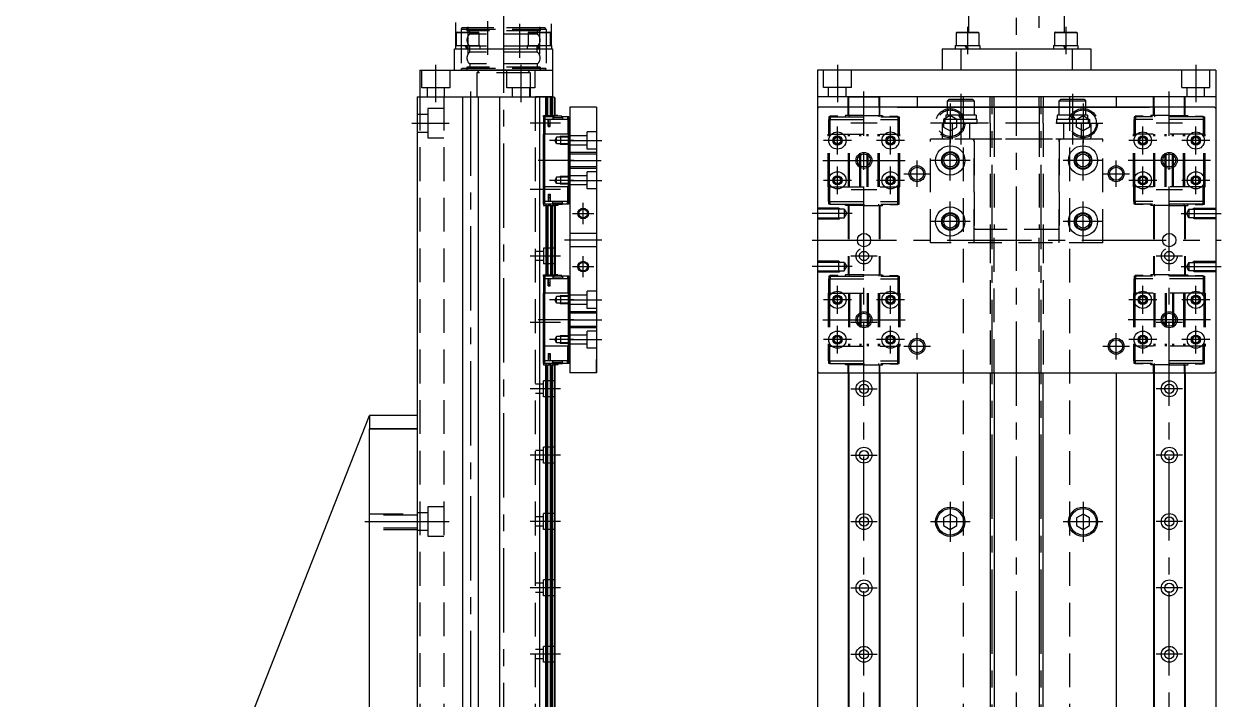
# Model space of a CAD drawing. Extents: x -44 to 453, y -18 to 783.
# Drawn here: x 1.9 to 452.8, y 243.1 to 497.4 of the extents above; entities that cross this region are included whole.
import ezdxf

# ---------------------------------------------------------------- set-up
doc = ezdxf.new("R2010")
doc.units = 0
doc.linetypes.add('CENTER', pattern=[50.8, 31.75, -6.35, 6.35, -6.35])
doc.linetypes.add('DASHED', pattern=[19.05, 12.7, -6.35])
doc.layers.get('0').update_dxf_attribs({"linetype": 'CONTINUOUS'})
doc.layers.add('CENTER', color=1, linetype='CENTER')

msp = doc.modelspace()

# ---------------------------------------------------------------- linework, layer by layer
at = {"color": 7, "linetype": 'CONTINUOUS'}
for p, q in [((357.78, 494.3), (357.78, 512.4)), ((393.73, 494.3), (393.73, 512.4)), ((164.5, 489.3), (164.5, 497.9)), ((200.5, 497.4), (200.5, 489.3)), ((173.25, 494.05), (164.75, 494.05)), ((164.75, 489.3), (164.75, 494.05)), ((165, 494.3), (173, 494.3)), ((173.25, 494.05), (173.25, 489.3)), ((200.25, 494.05), (191.75, 494.05)), ((191.75, 494.05), (191.75, 489.3)), ((192, 494.3), (200, 494.3)), ((200.25, 489.3), (200.25, 494.05)), ((361.51, 494.05), (353.01, 494.05)), ((353.01, 494.05), (353.01, 489.3)), ((353.26, 494.3), (361.26, 494.3)), ((361.51, 494.05), (361.51, 489.3)), ((398.51, 494.05), (390.01, 494.05)), ((390.01, 494.05), (390.01, 489.3)), ((390.26, 494.3), (398.26, 494.3)), ((398.51, 494.05), (398.51, 489.3)), ((164, 488), (201, 488)), ((164, 480), (164, 488)), ((164.41, 489.3), (173.6, 489.3)), ((164.41, 489.3), (164.41, 488)), ((168.85, 488), (168.1, 489.3)), ((169.34, 488), (168.58, 489.3)), ((173.6, 489.3), (173.6, 488)), ((191.41, 489.3), (200.6, 489.3)), ((191.41, 489.3), (191.41, 488)), ((195.85, 488), (195.1, 489.3)), ((196.34, 488), (195.58, 489.3)), ((200.6, 489.3), (200.6, 488)), ((201, 488), (201, 480)), ((347.76, 488), (354.74, 488)), ((347.76, 488), (347.76, 480)), ((352.66, 489.3), (361.86, 489.3)), ((352.66, 489.3), (352.66, 488)), ((354.74, 488), (396.77, 488)), ((354.74, 488), (354.74, 480)), ((357.1, 488), (356.35, 489.3)), ((357.59, 488), (356.84, 489.3)), ((361.86, 489.3), (361.86, 488)), ((389.66, 489.3), (398.86, 489.3)), ((389.66, 489.3), (389.66, 488)), ((394.1, 488), (393.35, 489.3)), ((394.59, 488), (393.84, 489.3)), ((396.77, 488), (403.76, 488)), ((396.77, 480), (396.77, 488)), ((398.86, 489.3), (398.86, 488)), ((403.76, 488), (403.76, 480)), ((151, 480), (201, 480)), ((151, 480), (151, 470)), ((197.87, 480), (167.1, 480)), ((196.26, 480), (168.7, 480)), ((173.51, 480), (191.49, 480)), ((188.75, 480), (176.25, 480)), ((201, 480), (201, 470)), ((300.76, 480), (300.76, 0)), ((450.76, 480), (300.76, 480)), ((403.76, 480), (347.76, 480)), ((450.76, 480), (450.76, 0)), ((150, 470), (150, 0)), ((150, 470), (150, 0)), ((150, 470), (166.7, 470)), ((150, 470), (201.5, 470)), ((151, 470), (201, 470)), ((167, 470), (167, 0)), ((173, 470), (173, 0)), ((173.3, 470), (180, 470)), ((181, 470), (181, 0)), ((195, 470), (194.5, 470)), ((194.5, 470), (194.99, 470)), ((194.99, 470), (198.45, 470)), ((198.45, 470), (195, 470)), ((196, 470), (196, 0)), ((198.44, 462.95), (198.44, 470)), ((201.05, 470), (198.45, 470)), ((198.45, 470), (201, 470)), ((198.65, 462.95), (198.65, 470)), ((199.2, 462.95), (199.2, 470)), ((200.2, 462.95), (200.2, 470)), ((200.75, 462.95), (200.75, 470)), ((200.96, 462.95), (200.96, 470)), ((201, 470), (201.05, 470)), ((202, 469.5), (201.5, 470)), ((201.7, 462.95), (201.7, 469.8)), ((202, 462.95), (202, 469.5)), ((450.76, 470), (300.76, 470)), ((312.26, 470), (324.26, 470)), ((312.26, 466), (312.26, 470)), ((312.56, 466), (312.56, 470)), ((323.96, 466), (323.96, 470)), ((324.26, 466), (324.26, 470)), ((338.26, 470), (338.26, 466)), ((349.76, 468.5), (350.36, 469.1)), ((350.36, 469.1), (359.16, 469.1)), ((359.16, 469.1), (359.76, 468.5)), ((365.76, 466), (365.76, 470)), ((367.26, 466), (367.26, 470)), ((384.26, 466), (384.26, 470)), ((385.76, 470), (385.76, 466)), ((391.76, 468.5), (392.36, 469.1)), ((392.36, 469.1), (401.16, 469.1)), ((401.16, 469.1), (401.76, 468.5)), ((413.26, 470), (413.26, 466)), ((439.26, 470), (427.26, 470)), ((427.26, 466), (427.26, 470)), ((427.56, 466), (427.56, 470)), ((438.96, 466), (438.96, 470)), ((439.26, 466), (439.26, 470)), ((207.5, 466), (207.5, 366)), ((217.5, 466), (207.5, 466)), ((217.5, 466), (217.5, 366)), ((217.5, 466), (217.5, 371)), ((301.26, 466), (300.76, 465.5)), ((301.26, 466), (300.76, 465.5)), ((300.76, 465.5), (300.76, 366.5)), ((300.76, 465.5), (300.76, 366.5)), ((450.26, 466), (301.26, 466)), ((450.26, 466), (301.26, 466)), ((330.76, 466), (325.76, 466)), ((330.76, 466), (420.76, 466)), ((349.76, 468.5), (359.76, 468.5)), ((349.76, 466), (349.76, 468.5)), ((359.76, 468.5), (359.76, 466)), ((391.76, 468.5), (401.76, 468.5)), ((391.76, 466), (391.76, 468.5)), ((401.76, 468.5), (401.76, 466)), ((420.76, 466), (425.76, 466)), ((450.26, 466), (450.76, 465.5)), ((450.26, 466), (450.76, 465.5)), ((450.76, 465.5), (450.76, 366.5)), ((450.76, 465.5), (450.76, 366.5)), ((197.6, 462.95), (198.39, 462.95)), ((197.6, 462.45), (197.6, 462.95)), ((197.6, 462.45), (197.6, 461.45)), ((198.1, 462.45), (197.6, 462.45)), ((198.1, 461.45), (197.6, 461.45)), ((197.6, 461.45), (197.6, 455.95)), ((201.1, 462.45), (198.1, 462.45)), ((198.1, 462.45), (198.1, 461.45)), ((199.3, 461.45), (198.1, 461.45)), ((198.1, 461.45), (198.1, 455.95)), ((198.39, 462.95), (199.26, 462.95)), ((198.39, 462.45), (198.39, 462.95)), ((199.26, 462.95), (199.35, 462.95)), ((199.52, 462.45), (199.26, 462.95)), ((199.3, 458.75), (199.3, 461.45)), ((200.1, 461.45), (199.3, 461.45)), ((199.3, 460.65), (199.35, 460.65)), ((199.3, 460.19), (199.35, 460.19)), ((199.35, 462.95), (200.05, 462.95)), ((199.61, 462.45), (199.35, 462.95)), ((199.35, 461.1), (199.35, 460.05)), ((199.35, 460.05), (199.7, 460.05)), ((199.35, 460.05), (199.35, 459.25)), ((199.61, 462.45), (199.61, 462.45)), ((199.7, 460.05), (200.05, 460.05)), ((199.79, 462.45), (200.05, 462.95)), ((199.88, 462.45), (200.14, 462.95)), ((200.05, 462.95), (200.14, 462.95)), ((200.05, 460.05), (200.05, 461.1)), ((200.05, 460.65), (200.1, 460.65)), ((200.05, 460.19), (200.1, 460.19)), ((200.05, 459.25), (200.05, 460.05)), ((206.7, 461.45), (200.1, 461.45)), ((200.1, 458.75), (200.1, 461.45)), ((200.14, 462.95), (201.01, 462.95)), ((201.01, 462.45), (201.01, 462.95)), ((201.01, 462.95), (201.63, 462.95)), ((201.1, 462.45), (201.1, 461.45)), ((201.1, 462.45), (201.4, 462.45)), ((204.7, 462.05), (201.1, 462.05)), ((204.4, 462.65), (201.4, 462.65)), ((201.4, 462.65), (201.4, 462.05)), ((202.93, 462.95), (201.63, 462.95)), ((201.63, 462.95), (201.63, 462.65)), ((202.93, 462.95), (203.11, 462.65)), ((204.4, 462.05), (204.4, 462.65)), ((204.4, 462.45), (204.7, 462.45)), ((204.7, 462.45), (204.7, 461.45)), ((206.6, 462.45), (204.7, 462.45)), ((206.6, 462.45), (206.6, 461.45)), ((207.1, 462.45), (206.6, 462.45)), ((207.2, 461.45), (206.7, 461.45)), ((206.7, 461.45), (206.7, 455.95)), ((207.1, 462.45), (207.1, 461.45)), ((207.2, 461.45), (207.2, 455.95)), ((197.5, 436.05), (197.5, 455.95)), ((198, 455.95), (197.5, 455.95)), ((207, 455.95), (198, 455.95)), ((198, 436.05), (198, 455.95)), ((199.3, 458.75), (200.1, 458.75)), ((199.35, 459.25), (199.7, 459.25)), ((199.7, 459.25), (200.05, 459.25)), ((207, 436.05), (207, 455.95)), ((207.5, 455.95), (207, 455.95)), ((207.5, 436.05), (207.5, 455.95)), ((198, 436.05), (197.5, 436.05)), ((197.6, 430.55), (197.6, 436.05)), ((207, 436.05), (198, 436.05)), ((198.1, 430.55), (198.1, 436.05)), ((199.3, 433.25), (200.1, 433.25)), ((199.3, 433.25), (199.3, 430.55)), ((200.1, 433.25), (200.1, 430.55)), ((206.7, 430.55), (206.7, 436.05)), ((207.5, 436.05), (207, 436.05)), ((207.2, 430.55), (207.2, 436.05)), ((197.6, 429.55), (197.6, 430.55)), ((198.1, 430.55), (197.6, 430.55)), ((197.6, 429.55), (197.6, 429.05)), ((198.1, 429.55), (197.6, 429.55)), ((197.6, 429.05), (198.39, 429.05)), ((199.3, 430.55), (198.1, 430.55)), ((198.1, 429.55), (198.1, 430.55)), ((201.1, 429.55), (198.1, 429.55)), ((198.39, 429.55), (198.39, 429.05)), ((198.39, 429.05), (199.26, 429.05)), ((198.44, 429.05), (198.44, 402.95)), ((198.65, 429.05), (198.65, 402.95)), ((199.2, 429.05), (199.2, 402.95)), ((199.52, 429.55), (199.26, 429.05)), ((199.26, 429.05), (199.35, 429.05)), ((199.3, 431.81), (199.35, 431.81)), ((199.3, 431.35), (199.35, 431.35)), ((200.1, 430.55), (199.3, 430.55)), ((199.35, 432.75), (199.35, 431.95)), ((199.7, 432.75), (199.35, 432.75)), ((199.7, 431.95), (199.35, 431.95)), ((199.35, 431.95), (199.35, 430.9)), ((199.61, 429.55), (199.35, 429.05)), ((199.35, 429.05), (200.05, 429.05)), ((199.61, 429.55), (199.61, 429.55)), ((200.05, 432.75), (199.7, 432.75)), ((200.05, 431.95), (199.7, 431.95)), ((199.79, 429.55), (200.05, 429.05)), ((199.88, 429.55), (200.14, 429.05)), ((200.05, 431.95), (200.05, 432.75)), ((200.05, 430.9), (200.05, 431.95)), ((200.05, 431.81), (200.1, 431.81)), ((200.05, 431.35), (200.1, 431.35)), ((200.05, 429.05), (200.14, 429.05)), ((206.7, 430.55), (200.1, 430.55)), ((200.14, 429.05), (201.01, 429.05)), ((200.2, 429.05), (200.2, 402.95)), ((200.75, 429.05), (200.75, 402.95)), ((200.96, 429.05), (200.96, 402.95)), ((201.01, 429.55), (201.01, 429.05)), ((201.01, 429.05), (201.63, 429.05)), ((201.1, 429.55), (201.1, 430.55)), ((204.7, 429.95), (201.1, 429.95)), ((201.1, 429.55), (201.4, 429.55)), ((201.4, 429.95), (201.4, 429.35)), ((204.4, 429.35), (201.4, 429.35)), ((201.63, 429.05), (201.63, 429.35)), ((202.93, 429.05), (201.63, 429.05)), ((201.7, 429.05), (201.7, 402.95)), ((202, 429.05), (202, 402.95)), ((202.93, 429.05), (203.11, 429.35)), ((204.4, 429.35), (204.4, 429.95)), ((204.4, 429.55), (204.7, 429.55)), ((204.7, 429.55), (204.7, 430.55)), ((206.6, 429.55), (204.7, 429.55)), ((206.6, 429.55), (206.6, 430.55)), ((207.1, 429.55), (206.6, 429.55)), ((207.2, 430.55), (206.7, 430.55)), ((207.1, 429.55), (207.1, 430.55)), ((197.6, 402.95), (198.39, 402.95)), ((197.6, 402.45), (197.6, 402.95)), ((197.6, 402.45), (197.6, 401.45)), ((198.1, 402.45), (197.6, 402.45)), ((198.1, 401.45), (197.6, 401.45)), ((197.6, 401.45), (197.6, 395.95)), ((201.1, 402.45), (198.1, 402.45)), ((198.1, 402.45), (198.1, 401.45)), ((199.3, 401.45), (198.1, 401.45)), ((198.1, 401.45), (198.1, 395.95)), ((198.39, 402.95), (199.26, 402.95)), ((198.39, 402.45), (198.39, 402.95)), ((199.52, 402.45), (199.26, 402.95)), ((199.26, 402.95), (199.35, 402.95)), ((200.1, 401.45), (199.3, 401.45)), ((199.3, 398.75), (199.3, 401.45)), ((199.61, 402.45), (199.35, 402.95)), ((199.35, 402.95), (200.05, 402.95)), ((199.61, 402.45), (199.61, 402.45)), ((199.79, 402.45), (200.05, 402.95)), ((199.88, 402.45), (200.14, 402.95)), ((200.05, 402.95), (200.14, 402.95)), ((206.7, 401.45), (200.1, 401.45)), ((200.1, 398.75), (200.1, 401.45)), ((200.14, 402.95), (201.01, 402.95)), ((201.01, 402.45), (201.01, 402.95)), ((201.01, 402.95), (201.63, 402.95)), ((201.1, 402.45), (201.1, 401.45)), ((201.1, 402.45), (201.4, 402.45)), ((204.7, 402.05), (201.1, 402.05)), ((204.4, 402.65), (201.4, 402.65)), ((201.4, 402.65), (201.4, 402.05)), ((201.63, 402.95), (201.63, 402.65)), ((202.93, 402.95), (201.63, 402.95)), ((202.93, 402.95), (203.11, 402.65)), ((204.4, 402.05), (204.4, 402.65)), ((204.4, 402.45), (204.7, 402.45)), ((204.7, 402.45), (204.7, 401.45)), ((206.6, 402.45), (204.7, 402.45)), ((206.6, 402.45), (206.6, 401.45)), ((207.1, 402.45), (206.6, 402.45)), ((207.2, 401.45), (206.7, 401.45)), ((206.7, 401.45), (206.7, 395.95)), ((207.1, 402.45), (207.1, 401.45)), ((207.2, 401.45), (207.2, 395.95)), ((199.3, 400.65), (199.35, 400.65)), ((199.3, 400.19), (199.35, 400.19)), ((199.3, 398.75), (200.1, 398.75)), ((199.35, 401.1), (199.35, 400.05)), ((199.35, 400.05), (199.7, 400.05)), ((199.35, 400.05), (199.35, 399.25)), ((199.35, 399.25), (199.7, 399.25)), ((199.7, 400.05), (200.05, 400.05)), ((199.7, 399.25), (200.05, 399.25)), ((200.05, 400.05), (200.05, 401.1)), ((200.05, 400.65), (200.1, 400.65)), ((200.05, 400.19), (200.1, 400.19)), ((200.05, 399.25), (200.05, 400.05)), ((197.5, 376.05), (197.5, 395.95)), ((198, 395.95), (197.5, 395.95)), ((198, 376.05), (198, 395.95)), ((207, 395.95), (198, 395.95)), ((207, 376.05), (207, 395.95)), ((207.5, 395.95), (207, 395.95)), ((207.5, 376.05), (207.5, 395.95)), ((198, 376.05), (197.5, 376.05)), ((197.6, 370.55), (197.6, 376.05)), ((207, 376.05), (198, 376.05)), ((198.1, 370.55), (198.1, 376.05)), ((206.7, 370.55), (206.7, 376.05)), ((207.5, 376.05), (207, 376.05)), ((207.2, 370.55), (207.2, 376.05)), ((198.1, 370.55), (197.6, 370.55)), ((197.6, 369.55), (197.6, 370.55)), ((199.3, 370.55), (198.1, 370.55)), ((198.1, 369.55), (198.1, 370.55)), ((199.3, 373.25), (199.3, 370.55)), ((199.3, 373.25), (200.1, 373.25)), ((199.3, 371.81), (199.35, 371.81)), ((199.3, 371.35), (199.35, 371.35)), ((200.1, 370.55), (199.3, 370.55)), ((199.7, 372.75), (199.35, 372.75)), ((199.35, 372.75), (199.35, 371.95)), ((199.7, 371.95), (199.35, 371.95)), ((199.35, 371.95), (199.35, 370.9)), ((200.05, 372.75), (199.7, 372.75)), ((200.05, 371.95), (199.7, 371.95)), ((200.05, 371.95), (200.05, 372.75)), ((200.05, 370.9), (200.05, 371.95)), ((200.05, 371.81), (200.1, 371.81)), ((200.05, 371.35), (200.1, 371.35)), ((200.1, 373.25), (200.1, 370.55)), ((206.7, 370.55), (200.1, 370.55)), ((201.1, 369.55), (201.1, 370.55)), ((204.7, 369.95), (201.1, 369.95)), ((201.4, 369.95), (201.4, 369.35)), ((204.4, 369.35), (204.4, 369.95)), ((204.7, 369.55), (204.7, 370.55)), ((206.6, 369.55), (206.6, 370.55)), ((207.2, 370.55), (206.7, 370.55)), ((207.1, 369.55), (207.1, 370.55)), ((217.5, 366), (217.5, 371)), ((198.1, 369.55), (197.6, 369.55)), ((197.6, 369.55), (197.6, 369.05)), ((197.6, 369.05), (198.39, 369.05)), ((201.1, 369.55), (198.1, 369.55)), ((198.39, 369.55), (198.39, 369.05)), ((198.39, 369.05), (199.26, 369.05)), ((198.44, 0), (198.44, 369.05)), ((198.65, 0), (198.65, 369.05)), ((199.2, 0), (199.2, 369.05)), ((199.52, 369.55), (199.26, 369.05)), ((199.26, 369.05), (199.35, 369.05)), ((199.61, 369.55), (199.35, 369.05)), ((199.35, 369.05), (200.05, 369.05)), ((199.61, 369.55), (199.61, 369.55)), ((199.79, 369.55), (200.05, 369.05)), ((199.88, 369.55), (200.14, 369.05)), ((200.05, 369.05), (200.14, 369.05)), ((200.14, 369.05), (201.01, 369.05)), ((200.2, 0), (200.2, 369.05)), ((200.75, 0), (200.75, 369.05)), ((200.96, 0), (200.96, 369.05)), ((201.01, 369.55), (201.01, 369.05)), ((201.01, 369.05), (201.63, 369.05)), ((201.1, 369.55), (201.4, 369.55)), ((204.4, 369.35), (201.4, 369.35)), ((201.63, 369.05), (201.63, 369.35)), ((202.93, 369.05), (201.63, 369.05)), ((201.7, 0.2), (201.7, 369.05)), ((202, 0.5), (202, 369.05)), ((202.93, 369.05), (203.11, 369.35)), ((204.4, 369.55), (204.7, 369.55)), ((206.6, 369.55), (204.7, 369.55)), ((207.1, 369.55), (206.6, 369.55)), ((217.5, 366), (207.5, 366)), ((301.26, 366), (300.76, 366.5)), ((301.26, 366), (300.76, 366.5)), ((301.26, 366), (450.26, 366)), ((301.26, 366), (450.26, 366)), ((312.26, 366), (312.26, 0)), ((312.56, 366), (312.56, 0)), ((323.96, 366), (323.96, 0)), ((324.26, 366), (324.26, 0)), ((330.76, 366), (368.76, 366)), ((338.26, 366), (338.26, 0)), ((364.76, 366), (386.76, 366)), ((365.76, 366), (365.76, 57)), ((367.26, 366), (367.26, 57)), ((368.76, 366), (382.76, 366)), ((382.76, 366), (420.76, 366)), ((384.26, 366), (384.26, 57)), ((385.76, 57), (385.76, 366)), ((413.26, 366), (413.26, 0)), ((427.26, 366), (427.26, 0)), ((427.56, 366), (427.56, 0)), ((438.96, 366), (438.96, 0)), ((439.26, 366), (439.26, 0)), ((450.26, 366), (450.76, 366.5)), ((450.26, 366), (450.76, 366.5)), ((1.86, 19.19), (132, 349.92)), ((150, 349.92), (132, 349.92)), ((132, 349.92), (132, 344.92)), ((132, 19.92), (132, 344.92)), ((132, 344.92), (150, 344.92)), ((150, 344.92), (132, 344.92)), ((350.76, 312.81), (348.26, 311.37)), ((348.26, 311.37), (348.26, 308.48)), ((353.26, 311.37), (350.76, 312.81)), ((353.26, 308.48), (353.26, 311.37)), ((400.76, 312.81), (398.26, 311.37)), ((398.26, 311.37), (398.26, 308.48)), ((403.26, 311.37), (400.76, 312.81)), ((403.26, 308.48), (403.26, 311.37)), ((348.26, 308.48), (350.76, 307.04)), ((350.76, 307.04), (353.26, 308.48)), ((398.26, 308.48), (400.76, 307.04)), ((400.76, 307.04), (403.26, 308.48))]:
    msp.add_line(p, q, dxfattribs=at)
at = {"color": 3, "linetype": 'DASHED'}
for p, q in [((176.5, 498.5), (176.5, 480.3)), ((188.5, 497.4), (188.5, 480.3)), ((166.5, 495.3), (166.5, 480.6)), ((198.48, 495.3), (166.52, 495.3)), ((197.87, 495.9), (167.1, 495.9)), ((196.26, 495.9), (168.7, 495.9)), ((168.7, 495.9), (168.7, 494.84)), ((196.3, 494.84), (168.7, 494.84)), ((169.82, 493.57), (169.82, 494.84)), ((195.18, 493.57), (169.82, 493.57)), ((195.18, 494.84), (195.18, 493.57)), ((196.3, 495.9), (196.3, 494.84)), ((198.5, 495.3), (198.5, 480.6)), ((195.18, 489.09), (169.82, 489.09)), ((169.82, 486.81), (169.82, 489.09)), ((195.18, 486.81), (195.18, 489.09)), ((195.18, 486.81), (169.82, 486.81)), ((151.75, 473.4), (151.75, 480)), ((162.25, 480), (162.25, 473.4)), ((198.48, 480.6), (166.52, 480.6)), ((196.3, 481.06), (168.7, 481.06)), ((168.7, 481.06), (168.7, 480)), ((195.18, 482.33), (169.82, 482.33)), ((169.82, 482.33), (169.82, 481.06)), ((173.5, 480), (172.5, 479)), ((192.5, 479), (172.5, 479)), ((172.5, 479), (172.5, 470)), ((183.75, 473.4), (183.75, 480)), ((192.5, 479), (191.5, 480)), ((192.5, 479), (192.5, 470)), ((194.25, 480), (194.25, 473.4)), ((195.18, 482.33), (195.18, 481.06)), ((196.3, 481.06), (196.3, 480)), ((303.01, 473.5), (303.01, 480)), ((313.51, 473.5), (313.51, 480)), ((438.01, 473.5), (438.01, 480)), ((448.51, 473.5), (448.51, 480)), ((313.51, 473.5), (303.01, 473.5)), ((304.96, 470), (304.96, 473.5)), ((311.56, 470), (311.56, 473.5)), ((438.01, 473.5), (448.51, 473.5)), ((439.96, 470), (439.96, 473.5)), ((446.56, 470), (446.56, 473.5)), ((151, 470), (151, 0)), ((162.25, 473.4), (151.75, 473.4)), ((153.7, 473.4), (153.7, 470)), ((160, 470), (160, 0)), ((160.3, 470), (160.3, 473.4)), ((194.25, 473.4), (183.75, 473.4)), ((185.7, 473.4), (185.7, 470)), ((192.3, 473.4), (192.3, 470)), ((194.5, 0), (194.5, 470)), ((195, 470), (194.5, 469.5)), ((196, 470), (195, 470)), ((355.76, 0), (355.76, 470)), ((395.76, 0), (395.76, 470)), ((160, 465.5), (154, 465.5)), ((154, 465.5), (154, 454.5)), ((312.26, 462.95), (312.26, 466)), ((312.56, 462.95), (312.56, 466)), ((323.96, 466), (323.96, 462.95)), ((324.26, 462.95), (324.26, 466)), ((349.76, 463.1), (349.76, 466)), ((359.76, 466), (359.76, 463.1)), ((365.76, 460), (365.76, 466)), ((365.76, 460), (365.76, 466)), ((367.26, 466), (367.26, 460)), ((367.26, 466), (367.26, 460)), ((384.26, 466), (384.26, 460)), ((384.26, 466), (384.26, 460)), ((385.76, 460), (385.76, 466)), ((385.76, 460), (385.76, 466)), ((391.76, 463.1), (391.76, 466)), ((401.76, 466), (401.76, 463.1)), ((427.26, 462.95), (427.26, 466)), ((427.56, 466), (427.56, 462.95)), ((438.96, 462.95), (438.96, 466)), ((439.26, 462.95), (439.26, 466)), ((154, 463.3), (150, 463.3)), ((305.46, 461.45), (304.96, 461.45)), ((304.96, 461.45), (304.96, 455.95)), ((305.51, 462.45), (305.01, 462.45)), ((305.01, 462.45), (305.01, 461.45)), ((305.46, 462.65), (305.46, 462.45)), ((308.46, 462.65), (305.46, 462.65)), ((305.46, 461.45), (331.06, 461.45)), ((305.46, 461.45), (305.46, 455.95)), ((305.51, 462.45), (331.01, 462.45)), ((305.51, 462.45), (305.51, 461.45)), ((308.46, 462.45), (308.46, 462.65)), ((311.33, 462.95), (311.03, 462.45)), ((312.63, 462.95), (311.33, 462.95)), ((318.26, 462.95), (312.63, 462.95)), ((312.63, 462.95), (312.63, 462.45)), ((318.26, 462.95), (323.89, 462.95)), ((318.26, 462.45), (318.26, 462.95)), ((323.89, 462.95), (323.89, 462.45)), ((323.89, 462.95), (325.19, 462.95)), ((325.19, 462.95), (325.49, 462.45)), ((328.06, 462.65), (328.06, 462.45)), ((328.06, 462.65), (331.06, 462.65)), ((331.01, 462.45), (331.01, 461.45)), ((331.01, 462.45), (331.51, 462.45)), ((331.06, 462.45), (331.06, 462.65)), ((331.06, 461.45), (331.56, 461.45)), ((331.06, 461.45), (331.06, 455.95)), ((331.51, 462.45), (331.51, 461.45)), ((331.56, 461.45), (331.56, 455.95)), ((347.76, 459.5), (348.26, 460)), ((350.76, 462.89), (348.26, 461.44)), ((348.26, 461.44), (348.26, 458.56)), ((403.26, 460), (348.26, 460)), ((348.76, 461.6), (360.76, 461.6)), ((348.76, 461.6), (348.76, 460)), ((348.76, 460), (360.76, 460)), ((360.46, 463.1), (349.06, 463.1)), ((349.06, 463.1), (349.06, 461.6)), ((353.26, 461.44), (350.76, 462.89)), ((351.46, 460), (351.46, 454)), ((353.26, 458.56), (353.26, 461.44)), ((353.89, 463.1), (354.76, 461.6)), ((354.76, 463.1), (355.62, 461.6)), ((358.06, 460), (358.06, 454)), ((360.46, 463.1), (360.46, 461.6)), ((360.76, 461.6), (360.76, 460)), ((365.76, 460), (365.76, 420)), ((365.76, 460), (365.76, 420)), ((367.26, 460), (367.26, 420)), ((367.26, 460), (367.26, 420)), ((384.26, 460), (384.26, 420)), ((384.26, 460), (384.26, 420)), ((385.76, 460), (385.76, 420)), ((385.76, 460), (385.76, 420)), ((390.76, 461.6), (402.76, 461.6)), ((390.76, 461.6), (390.76, 460)), ((390.76, 460), (402.76, 460)), ((402.46, 463.1), (391.06, 463.1)), ((391.06, 463.1), (391.06, 461.6)), ((393.46, 460), (393.46, 454)), ((395.89, 463.1), (396.76, 461.6)), ((396.76, 463.1), (397.62, 461.6)), ((398.26, 461.44), (400.76, 462.89)), ((398.26, 458.56), (398.26, 461.44)), ((400.06, 460), (400.06, 454)), ((400.76, 462.89), (403.26, 461.44)), ((402.46, 463.1), (402.46, 461.6)), ((402.76, 461.6), (402.76, 460)), ((403.26, 461.44), (403.26, 458.56)), ((403.76, 459.5), (403.26, 460)), ((420.46, 461.45), (419.96, 461.45)), ((419.96, 461.45), (419.96, 455.95)), ((420.51, 462.45), (420.01, 462.45)), ((420.01, 462.45), (420.01, 461.45)), ((423.46, 462.65), (420.46, 462.65)), ((420.46, 462.45), (420.46, 462.65)), ((446.06, 461.45), (420.46, 461.45)), ((420.46, 461.45), (420.46, 455.95)), ((446.01, 462.45), (420.51, 462.45)), ((420.51, 462.45), (420.51, 461.45)), ((423.46, 462.65), (423.46, 462.45)), ((426.33, 462.95), (426.03, 462.45)), ((427.63, 462.95), (426.33, 462.95)), ((433.26, 462.95), (427.63, 462.95)), ((427.63, 462.95), (427.63, 462.45)), ((433.26, 462.95), (438.89, 462.95)), ((433.26, 462.45), (433.26, 462.95)), ((438.89, 462.95), (440.19, 462.95)), ((438.89, 462.95), (438.89, 462.45)), ((440.19, 462.95), (440.49, 462.45)), ((443.06, 462.45), (443.06, 462.65)), ((443.06, 462.65), (446.06, 462.65)), ((446.01, 462.45), (446.01, 461.45)), ((446.01, 462.45), (446.51, 462.45)), ((446.06, 462.65), (446.06, 462.45)), ((446.06, 461.45), (446.56, 461.45)), ((446.06, 461.45), (446.06, 455.95)), ((446.51, 462.45), (446.51, 461.45)), ((446.56, 461.45), (446.56, 455.95)), ((150, 456.7), (154, 456.7)), ((217.5, 456.75), (214, 456.75)), ((214, 450.25), (214, 456.75)), ((304.76, 436.05), (304.76, 455.95)), ((305.26, 455.95), (304.76, 455.95)), ((305.26, 455.95), (331.26, 455.95)), ((305.26, 436.05), (305.26, 455.95)), ((312.46, 436.05), (312.46, 455.95)), ((312.86, 436.05), (312.86, 455.95)), ((316.66, 436.05), (316.66, 455.95)), ((317.06, 436.05), (317.06, 455.95)), ((319.46, 436.05), (319.46, 455.95)), ((319.86, 436.05), (319.86, 455.95)), ((323.66, 436.05), (323.66, 455.95)), ((324.06, 436.05), (324.06, 455.95)), ((331.26, 436.05), (331.26, 455.95)), ((331.26, 455.95), (331.76, 455.95)), ((331.76, 436.05), (331.76, 455.95)), ((347.76, 459.5), (347.76, 454.5)), ((348.26, 458.56), (350.76, 457.11)), ((350.76, 457.11), (353.26, 458.56)), ((400.76, 457.11), (398.26, 458.56)), ((403.26, 458.56), (400.76, 457.11)), ((403.76, 459.5), (403.76, 454.5)), ((419.76, 436.05), (419.76, 455.95)), ((420.26, 455.95), (419.76, 455.95)), ((446.26, 455.95), (420.26, 455.95)), ((420.26, 436.05), (420.26, 455.95)), ((427.46, 436.05), (427.46, 455.95)), ((427.86, 436.05), (427.86, 455.95)), ((431.66, 436.05), (431.66, 455.95)), ((432.06, 436.05), (432.06, 455.95)), ((434.46, 436.05), (434.46, 455.95)), ((434.86, 436.05), (434.86, 455.95)), ((438.66, 436.05), (438.66, 455.95)), ((439.06, 436.05), (439.06, 455.95)), ((446.26, 436.05), (446.26, 455.95)), ((446.26, 455.95), (446.76, 455.95)), ((446.76, 436.05), (446.76, 455.95)), ((154, 454.5), (160, 454.5)), ((202.5, 454.73), (201.79, 453.5)), ((202.5, 452.27), (201.79, 453.5)), ((207.5, 454.73), (202.5, 454.73)), ((202.5, 452.27), (202.5, 454.73)), ((207.5, 452.27), (202.5, 452.27)), ((204, 455), (203.53, 454.73)), ((204, 452), (203.53, 452.27)), ((204, 455), (204, 452)), ((207.5, 455), (204, 455)), ((207.5, 452), (204, 452)), ((214, 455.25), (207.5, 455.25)), ((214, 451.75), (207.5, 451.75)), ((408.26, 454), (343.26, 454)), ((343.26, 415), (343.26, 454)), ((347.76, 454.5), (348.26, 454)), ((403.26, 454), (348.26, 454)), ((359.76, 415), (359.76, 454)), ((359.76, 453.2), (359.76, 420.5)), ((391.76, 415), (391.76, 454)), ((391.76, 453.2), (391.76, 420.5)), ((403.76, 454.5), (403.26, 454)), ((408.26, 415), (408.26, 454)), ((217.5, 449), (207.5, 449)), ((207.5, 448.46), (217.5, 448.46)), ((217.5, 450.25), (214, 450.25)), ((217.5, 443.54), (207.5, 443.54)), ((217.5, 443), (207.5, 443)), ((202.5, 439.73), (201.79, 438.5)), ((202.5, 437.27), (201.79, 438.5)), ((207.5, 439.73), (202.5, 439.73)), ((202.5, 437.27), (202.5, 439.73)), ((204, 440), (203.53, 439.73)), ((204, 440), (204, 437)), ((207.5, 440), (204, 440)), ((214, 440.25), (207.5, 440.25)), ((214, 435.25), (214, 441.75)), ((217.5, 441.75), (214, 441.75)), ((207.5, 437.27), (202.5, 437.27)), ((204, 437), (203.53, 437.27)), ((207.5, 437), (204, 437)), ((214, 436.75), (207.5, 436.75)), ((217.5, 435.25), (214, 435.25)), ((305.26, 436.05), (304.76, 436.05)), ((304.96, 430.55), (304.96, 436.05)), ((305.26, 436.05), (331.26, 436.05)), ((305.46, 430.55), (305.46, 436.05)), ((331.06, 430.55), (331.06, 436.05)), ((331.26, 436.05), (331.76, 436.05)), ((331.56, 430.55), (331.56, 436.05)), ((420.26, 436.05), (419.76, 436.05)), ((419.96, 430.55), (419.96, 436.05)), ((446.26, 436.05), (420.26, 436.05)), ((420.46, 430.55), (420.46, 436.05)), ((446.06, 430.55), (446.06, 436.05)), ((446.26, 436.05), (446.76, 436.05)), ((446.56, 430.55), (446.56, 436.05)), ((305.46, 430.55), (304.96, 430.55)), ((305.01, 429.55), (305.01, 430.55)), ((305.51, 429.55), (305.01, 429.55)), ((305.46, 430.55), (331.06, 430.55)), ((305.46, 429.55), (305.46, 429.35)), ((308.46, 429.35), (305.46, 429.35)), ((305.51, 429.55), (305.51, 430.55)), ((305.51, 429.55), (331.01, 429.55)), ((308.46, 429.35), (308.46, 429.55)), ((311.33, 429.05), (311.03, 429.55)), ((312.63, 429.05), (311.33, 429.05)), ((312.26, 429.05), (312.26, 402.95)), ((312.56, 429.05), (312.56, 402.95)), ((312.63, 429.05), (312.63, 429.55)), ((318.26, 429.05), (312.63, 429.05)), ((318.26, 429.55), (318.26, 429.05)), ((318.26, 429.05), (323.89, 429.05)), ((323.89, 429.05), (323.89, 429.55)), ((323.89, 429.05), (325.19, 429.05)), ((323.96, 429.05), (323.96, 402.95)), ((324.26, 429.05), (324.26, 402.95)), ((325.19, 429.05), (325.49, 429.55)), ((328.06, 429.55), (328.06, 429.35)), ((328.06, 429.35), (331.06, 429.35)), ((331.01, 429.55), (331.01, 430.55)), ((331.01, 429.55), (331.51, 429.55)), ((331.06, 430.55), (331.56, 430.55)), ((331.06, 429.35), (331.06, 429.55)), ((331.51, 429.55), (331.51, 430.55)), ((420.46, 430.55), (419.96, 430.55)), ((420.01, 429.55), (420.01, 430.55)), ((420.51, 429.55), (420.01, 429.55)), ((446.06, 430.55), (420.46, 430.55)), ((420.46, 429.35), (420.46, 429.55)), ((423.46, 429.35), (420.46, 429.35)), ((420.51, 429.55), (420.51, 430.55)), ((446.01, 429.55), (420.51, 429.55)), ((423.46, 429.55), (423.46, 429.35)), ((426.33, 429.05), (426.03, 429.55)), ((427.63, 429.05), (426.33, 429.05)), ((427.26, 429.05), (427.26, 402.95)), ((427.56, 429.05), (427.56, 402.95)), ((427.63, 429.05), (427.63, 429.55)), ((433.26, 429.05), (427.63, 429.05)), ((433.26, 429.55), (433.26, 429.05)), ((433.26, 429.05), (438.89, 429.05)), ((438.89, 429.05), (438.89, 429.55)), ((438.89, 429.05), (440.19, 429.05)), ((438.96, 429.05), (438.96, 402.95)), ((439.26, 429.05), (439.26, 402.95)), ((440.19, 429.05), (440.49, 429.55)), ((443.06, 429.35), (443.06, 429.55)), ((443.06, 429.35), (446.06, 429.35)), ((446.01, 429.55), (446.01, 430.55)), ((446.01, 429.55), (446.51, 429.55)), ((446.06, 430.55), (446.56, 430.55)), ((446.06, 429.55), (446.06, 429.35)), ((446.51, 429.55), (446.51, 430.55)), ((308.76, 428), (300.76, 428)), ((310.86, 427.62), (300.76, 427.62)), ((300.76, 424.38), (310.86, 424.38)), ((300.76, 424), (308.76, 424)), ((308.76, 424), (308.76, 428)), ((308.76, 428), (309.41, 427.62)), ((308.76, 424), (309.41, 424.38)), ((310.86, 427.62), (310.86, 424.38)), ((310.86, 427.62), (311.79, 426)), ((310.86, 424.38), (311.79, 426)), ((440.66, 427.62), (439.72, 426)), ((440.66, 424.38), (439.72, 426)), ((440.66, 427.62), (450.76, 427.62)), ((440.66, 427.62), (440.66, 424.38)), ((450.76, 424.38), (440.66, 424.38)), ((442.76, 428), (442.1, 427.62)), ((442.76, 424), (442.1, 424.38)), ((442.76, 428), (450.76, 428)), ((442.76, 424), (442.76, 428)), ((450.76, 424), (442.76, 424)), ((360.26, 420), (359.76, 420.5)), ((391.26, 420), (360.26, 420)), ((365.76, 420), (365.76, 366)), ((367.26, 366), (367.26, 420)), ((384.26, 366), (384.26, 420)), ((385.76, 420), (385.76, 366)), ((391.76, 420.5), (391.26, 420)), ((217.5, 418.5), (207.5, 418.5)), ((408.26, 415), (343.26, 415)), ((197.5, 411.75), (194.5, 411.75)), ((202, 413), (197.5, 413)), ((197.5, 413), (197.5, 407)), ((217.5, 413.5), (207.5, 413.5)), ((197.5, 408.25), (194.5, 408.25)), ((202, 407), (197.5, 407)), ((308.76, 408), (300.76, 408)), ((310.86, 407.62), (300.76, 407.62)), ((308.76, 404), (308.76, 408)), ((308.76, 408), (309.41, 407.62)), ((310.86, 407.62), (310.86, 404.38)), ((310.86, 407.62), (311.79, 406)), ((310.86, 404.38), (311.79, 406)), ((440.66, 407.62), (439.72, 406)), ((440.66, 404.38), (439.72, 406)), ((440.66, 407.62), (440.66, 404.38)), ((440.66, 407.62), (450.76, 407.62)), ((442.76, 408), (442.1, 407.62)), ((442.76, 404), (442.76, 408)), ((442.76, 408), (450.76, 408)), ((300.76, 404.38), (310.86, 404.38)), ((300.76, 404), (308.76, 404)), ((305.46, 401.45), (304.96, 401.45)), ((304.96, 401.45), (304.96, 395.95)), ((305.51, 402.45), (305.01, 402.45)), ((305.01, 402.45), (305.01, 401.45)), ((305.46, 402.45), (305.46, 402.65)), ((308.46, 402.65), (305.46, 402.65)), ((305.46, 401.45), (331.06, 401.45)), ((305.46, 401.45), (305.46, 395.95)), ((305.51, 402.45), (331.01, 402.45)), ((305.51, 402.45), (305.51, 401.45)), ((308.46, 402.65), (308.46, 402.45)), ((308.76, 404), (309.41, 404.38)), ((311.33, 402.95), (311.03, 402.45)), ((312.63, 402.95), (311.33, 402.95)), ((318.26, 402.95), (312.63, 402.95)), ((312.63, 402.95), (312.63, 402.45)), ((318.26, 402.95), (323.89, 402.95)), ((318.26, 402.45), (318.26, 402.95)), ((323.89, 402.95), (323.89, 402.45)), ((323.89, 402.95), (325.19, 402.95)), ((325.19, 402.95), (325.49, 402.45)), ((328.06, 402.45), (328.06, 402.65)), ((328.06, 402.65), (331.06, 402.65)), ((331.01, 402.45), (331.01, 401.45)), ((331.01, 402.45), (331.51, 402.45)), ((331.06, 402.65), (331.06, 402.45)), ((331.06, 401.45), (331.56, 401.45)), ((331.06, 401.45), (331.06, 395.95)), ((331.51, 402.45), (331.51, 401.45)), ((331.56, 401.45), (331.56, 395.95)), ((420.46, 401.45), (419.96, 401.45)), ((419.96, 401.45), (419.96, 395.95)), ((420.01, 402.45), (420.01, 401.45)), ((420.51, 402.45), (420.01, 402.45)), ((423.46, 402.65), (420.46, 402.65)), ((420.46, 402.65), (420.46, 402.45)), ((446.06, 401.45), (420.46, 401.45)), ((420.46, 401.45), (420.46, 395.95)), ((446.01, 402.45), (420.51, 402.45)), ((420.51, 402.45), (420.51, 401.45)), ((423.46, 402.45), (423.46, 402.65)), ((426.33, 402.95), (426.03, 402.45)), ((427.63, 402.95), (426.33, 402.95)), ((433.26, 402.95), (427.63, 402.95)), ((427.63, 402.95), (427.63, 402.45)), ((433.26, 402.95), (438.89, 402.95)), ((433.26, 402.45), (433.26, 402.95)), ((438.89, 402.95), (438.89, 402.45)), ((438.89, 402.95), (440.19, 402.95)), ((440.19, 402.95), (440.49, 402.45)), ((450.76, 404.38), (440.66, 404.38)), ((442.76, 404), (442.1, 404.38)), ((450.76, 404), (442.76, 404)), ((443.06, 402.65), (443.06, 402.45)), ((443.06, 402.65), (446.06, 402.65)), ((446.01, 402.45), (446.01, 401.45)), ((446.01, 402.45), (446.51, 402.45)), ((446.06, 402.45), (446.06, 402.65)), ((446.06, 401.45), (446.56, 401.45)), ((446.06, 401.45), (446.06, 395.95)), ((446.51, 402.45), (446.51, 401.45)), ((446.56, 401.45), (446.56, 395.95)), ((202.5, 394.73), (201.79, 393.5)), ((202.5, 392.27), (201.79, 393.5)), ((207.5, 394.73), (202.5, 394.73)), ((202.5, 392.27), (202.5, 394.73)), ((204, 395), (203.53, 394.73)), ((204, 395), (204, 392)), ((207.5, 395), (204, 395)), ((214, 395.25), (207.5, 395.25)), ((217.5, 396.75), (214, 396.75)), ((214, 390.25), (214, 396.75)), ((304.76, 395.95), (304.76, 376.05)), ((305.26, 395.95), (304.76, 395.95)), ((305.26, 395.95), (331.26, 395.95)), ((305.26, 395.95), (305.26, 376.05)), ((312.46, 395.95), (312.46, 376.05)), ((312.86, 395.95), (312.86, 376.05)), ((316.66, 395.95), (316.66, 376.05)), ((317.06, 395.95), (317.06, 376.05)), ((319.46, 395.95), (319.46, 376.05)), ((319.86, 395.95), (319.86, 376.05)), ((323.66, 395.95), (323.66, 376.05)), ((324.06, 395.95), (324.06, 376.05)), ((331.26, 395.95), (331.26, 376.05)), ((331.26, 395.95), (331.76, 395.95)), ((331.76, 395.95), (331.76, 376.05)), ((419.76, 395.95), (419.76, 376.05)), ((420.26, 395.95), (419.76, 395.95)), ((446.26, 395.95), (420.26, 395.95)), ((420.26, 395.95), (420.26, 376.05)), ((427.46, 395.95), (427.46, 376.05)), ((427.86, 395.95), (427.86, 376.05)), ((431.66, 395.95), (431.66, 376.05)), ((432.06, 395.95), (432.06, 376.05)), ((434.46, 395.95), (434.46, 376.05)), ((434.86, 395.95), (434.86, 376.05)), ((438.66, 395.95), (438.66, 376.05)), ((439.06, 395.95), (439.06, 376.05)), ((446.26, 395.95), (446.26, 376.05)), ((446.26, 395.95), (446.76, 395.95)), ((446.76, 395.95), (446.76, 376.05)), ((207.5, 392.27), (202.5, 392.27)), ((204, 392), (203.53, 392.27)), ((207.5, 392), (204, 392)), ((214, 391.75), (207.5, 391.75)), ((217.5, 389), (207.5, 389)), ((217.5, 388.46), (207.5, 388.46)), ((217.5, 390.25), (214, 390.25)), ((207.5, 383.54), (217.5, 383.54)), ((202.5, 379.73), (201.79, 378.5)), ((207.5, 379.73), (202.5, 379.73)), ((202.5, 377.27), (202.5, 379.73)), ((204, 380), (203.53, 379.73)), ((204, 380), (204, 377)), ((207.5, 380), (204, 380)), ((217.5, 383), (207.5, 383)), ((214, 380.25), (207.5, 380.25)), ((214, 375.25), (214, 381.75)), ((217.5, 381.75), (214, 381.75)), ((202.5, 377.27), (201.79, 378.5)), ((207.5, 377.27), (202.5, 377.27)), ((204, 377), (203.53, 377.27)), ((207.5, 377), (204, 377)), ((214, 376.75), (207.5, 376.75)), ((217.5, 375.25), (214, 375.25)), ((305.26, 376.05), (304.76, 376.05)), ((304.96, 370.55), (304.96, 376.05)), ((305.26, 376.05), (331.26, 376.05)), ((305.46, 370.55), (305.46, 376.05)), ((331.06, 370.55), (331.06, 376.05)), ((331.26, 376.05), (331.76, 376.05)), ((331.56, 370.55), (331.56, 376.05)), ((420.26, 376.05), (419.76, 376.05)), ((419.96, 370.55), (419.96, 376.05)), ((446.26, 376.05), (420.26, 376.05)), ((420.46, 370.55), (420.46, 376.05)), ((446.06, 370.55), (446.06, 376.05)), ((446.26, 376.05), (446.76, 376.05)), ((446.56, 370.55), (446.56, 376.05)), ((305.46, 370.55), (304.96, 370.55)), ((305.01, 369.55), (305.01, 370.55)), ((305.46, 370.55), (331.06, 370.55)), ((305.51, 369.55), (305.51, 370.55)), ((331.01, 369.55), (331.01, 370.55)), ((331.06, 370.55), (331.56, 370.55)), ((331.51, 369.55), (331.51, 370.55)), ((420.46, 370.55), (419.96, 370.55)), ((420.01, 369.55), (420.01, 370.55)), ((446.06, 370.55), (420.46, 370.55)), ((420.51, 369.55), (420.51, 370.55)), ((446.01, 369.55), (446.01, 370.55)), ((446.06, 370.55), (446.56, 370.55)), ((446.51, 369.55), (446.51, 370.55)), ((305.51, 369.55), (305.01, 369.55)), ((305.46, 369.35), (305.46, 369.55)), ((308.46, 369.35), (305.46, 369.35)), ((305.51, 369.55), (331.01, 369.55)), ((308.46, 369.55), (308.46, 369.35)), ((311.33, 369.05), (311.03, 369.55)), ((312.63, 369.05), (311.33, 369.05)), ((312.26, 366), (312.26, 369.05)), ((312.56, 366), (312.56, 369.05)), ((312.63, 369.05), (312.63, 369.55)), ((318.26, 369.05), (312.63, 369.05)), ((318.26, 369.55), (318.26, 369.05)), ((318.26, 369.05), (323.89, 369.05)), ((323.89, 369.05), (323.89, 369.55)), ((323.89, 369.05), (325.19, 369.05)), ((323.96, 369.05), (323.96, 366)), ((324.26, 366), (324.26, 369.05)), ((325.19, 369.05), (325.49, 369.55)), ((328.06, 369.35), (328.06, 369.55)), ((328.06, 369.35), (331.06, 369.35)), ((331.01, 369.55), (331.51, 369.55)), ((331.06, 369.55), (331.06, 369.35)), ((420.51, 369.55), (420.01, 369.55)), ((420.46, 369.55), (420.46, 369.35)), ((423.46, 369.35), (420.46, 369.35)), ((446.01, 369.55), (420.51, 369.55)), ((423.46, 369.35), (423.46, 369.55)), ((426.33, 369.05), (426.03, 369.55)), ((427.63, 369.05), (426.33, 369.05)), ((427.26, 366), (427.26, 369.05)), ((427.56, 369.05), (427.56, 366)), ((427.63, 369.05), (427.63, 369.55)), ((433.26, 369.05), (427.63, 369.05)), ((433.26, 369.55), (433.26, 369.05)), ((433.26, 369.05), (438.89, 369.05)), ((438.89, 369.05), (438.89, 369.55)), ((438.89, 369.05), (440.19, 369.05)), ((438.96, 366), (438.96, 369.05)), ((439.26, 366), (439.26, 369.05)), ((440.19, 369.05), (440.49, 369.55)), ((443.06, 369.55), (443.06, 369.35)), ((443.06, 369.35), (446.06, 369.35)), ((446.01, 369.55), (446.51, 369.55)), ((446.06, 369.35), (446.06, 369.55)), ((197.5, 361.75), (194.5, 361.75)), ((202, 363), (197.5, 363)), ((197.5, 357), (197.5, 363)), ((197.5, 358.25), (194.5, 358.25)), ((202, 357), (197.5, 357)), ((197.5, 336.75), (194.5, 336.75)), ((202, 338), (197.5, 338)), ((197.5, 332), (197.5, 338)), ((197.5, 333.25), (194.5, 333.25)), ((202, 332), (197.5, 332)), ((132, 312.92), (150, 312.92)), ((150, 312.38), (132, 312.38)), ((154, 313.3), (150, 313.3)), ((160, 315.5), (154, 315.5)), ((154, 315.5), (154, 304.5)), ((197.5, 311.75), (194.5, 311.75)), ((197.5, 307), (197.5, 313)), ((202, 313), (197.5, 313)), ((150, 307.46), (132, 307.46)), ((150, 306.92), (132, 306.92)), ((150, 306.7), (154, 306.7)), ((197.5, 308.25), (194.5, 308.25)), ((202, 307), (197.5, 307)), ((154, 304.5), (160, 304.5)), ((197.5, 286.75), (194.5, 286.75)), ((197.5, 282), (197.5, 288)), ((202, 288), (197.5, 288)), ((197.5, 283.25), (194.5, 283.25)), ((202, 282), (197.5, 282)), ((197.5, 261.75), (194.5, 261.75)), ((202, 263), (197.5, 263)), ((197.5, 257), (197.5, 263)), ((197.5, 258.25), (194.5, 258.25)), ((202, 257), (197.5, 257))]:
    msp.add_line(p, q, dxfattribs=at)
for centre, radius in [((350.76, 460), 5.5), ((350.76, 460), 5), ((400.76, 460), 5.5), ((400.76, 460), 5), ((318.26, 410), 3), ((318.26, 410), 1.75), ((433.26, 410), 3), ((433.26, 410), 1.75)]:
    msp.add_circle(centre, radius, dxfattribs=at)
at = {"color": 7, "linetype": 'CONTINUOUS'}
for centre, radius in [((308.26, 453.5), 3.25), ((328.26, 453.5), 3.25), ((423.26, 453.5), 3.25), ((443.26, 453.5), 3.25), ((308.26, 453.5), 1.75), ((308.26, 453.5), 1.23), ((328.26, 453.5), 1.75), ((328.26, 453.5), 1.23), ((350.76, 446), 5.5), ((400.76, 446), 5.5), ((423.26, 453.5), 1.75), ((423.26, 453.5), 1.23), ((443.26, 453.5), 1.75), ((443.26, 453.5), 1.23), ((318.26, 446), 2.46), ((350.76, 446), 3.3), ((350.76, 446), 2.46), ((400.76, 446), 3.3), ((400.76, 446), 2.46), ((433.26, 446), 2.46), ((338.26, 441), 2.46), ((413.26, 441), 2.46), ((308.26, 438.5), 3.25), ((308.26, 438.5), 1.75), ((308.26, 438.5), 1.23), ((328.26, 438.5), 3.25), ((328.26, 438.5), 1.75), ((328.26, 438.5), 1.23), ((423.26, 438.5), 3.25), ((423.26, 438.5), 1.75), ((423.26, 438.5), 1.23), ((443.26, 438.5), 3.25), ((443.26, 438.5), 1.75), ((443.26, 438.5), 1.23), ((350.76, 423), 5.5), ((400.76, 423), 5.5), ((212.5, 426), 1.62), ((350.76, 423), 3.3), ((350.76, 423), 2.46), ((400.76, 423), 3.3), ((400.76, 423), 2.46), ((318.26, 416), 2.5), ((433.26, 416), 2.5), ((212.5, 406), 1.62), ((308.26, 393.5), 3.25), ((308.26, 393.5), 1.75), ((308.26, 393.5), 1.23), ((328.26, 393.5), 3.25), ((328.26, 393.5), 1.75), ((328.26, 393.5), 1.23), ((423.26, 393.5), 3.25), ((423.26, 393.5), 1.75), ((423.26, 393.5), 1.23), ((443.26, 393.5), 3.25), ((443.26, 393.5), 1.75), ((443.26, 393.5), 1.23), ((318.26, 386), 2.46), ((433.26, 386), 2.46), ((308.26, 378.5), 3.25), ((308.26, 378.5), 1.75), ((308.26, 378.5), 1.23), ((328.26, 378.5), 3.25), ((328.26, 378.5), 1.75), ((328.26, 378.5), 1.23), ((423.26, 378.5), 3.25), ((423.26, 378.5), 1.75), ((423.26, 378.5), 1.23), ((443.26, 378.5), 3.25), ((443.26, 378.5), 1.75), ((443.26, 378.5), 1.23), ((338.26, 376), 2.46), ((413.26, 376), 2.46), ((318.26, 360), 3), ((318.26, 360), 1.75), ((433.26, 360), 3), ((433.26, 360), 1.75), ((318.26, 335), 3), ((318.26, 335), 1.75), ((433.26, 335), 3), ((433.26, 335), 1.75), ((318.26, 310), 3), ((318.26, 310), 1.75), ((350.76, 309.92), 5.5), ((350.76, 309.92), 5), ((400.76, 309.92), 5.5), ((400.76, 309.92), 5), ((433.26, 310), 3), ((433.26, 310), 1.75), ((318.26, 285), 3), ((318.26, 285), 1.75), ((433.26, 285), 3), ((433.26, 285), 1.75), ((318.26, 260), 3), ((318.26, 260), 1.75), ((433.26, 260), 3), ((433.26, 260), 1.75)]:
    msp.add_circle(centre, radius, dxfattribs=at)
at = {"color": 3, "linetype": 'CONTINUOUS'}
for centre, radius in [((308.26, 453.5), 1.5), ((328.26, 453.5), 1.5), ((423.26, 453.5), 1.5), ((443.26, 453.5), 1.5), ((318.26, 446), 3), ((350.76, 446), 3), ((400.76, 446), 3), ((433.26, 446), 3), ((338.26, 441), 3), ((413.26, 441), 3), ((308.26, 438.5), 1.5), ((328.26, 438.5), 1.5), ((423.26, 438.5), 1.5), ((443.26, 438.5), 1.5), ((212.5, 426), 2), ((350.76, 423), 3), ((400.76, 423), 3), ((212.5, 406), 2), ((308.26, 393.5), 1.5), ((328.26, 393.5), 1.5), ((423.26, 393.5), 1.5), ((443.26, 393.5), 1.5), ((318.26, 386), 3), ((433.26, 386), 3), ((308.26, 378.5), 1.5), ((328.26, 378.5), 1.5), ((338.26, 376), 3), ((413.26, 376), 3), ((423.26, 378.5), 1.5), ((443.26, 378.5), 1.5)]:
    msp.add_circle(centre, radius, dxfattribs=at)
at = {"color": 7, "linetype": 'CONTINUOUS'}
for centre, radius, start, end in [((165, 494.05), 0.25, 90, 180), ((173, 494.05), 0.25, 0, 90), ((192, 494.05), 0.25, 90, 180), ((200, 494.05), 0.25, 0, 90), ((353.26, 494.05), 0.25, 90, 180), ((361.26, 494.05), 0.25, 0, 90), ((390.26, 494.05), 0.25, 90, 180), ((398.26, 494.05), 0.25, 0, 90), ((199.7, 461.1), 0.35, 90, 180), ((199.7, 461.1), 0.35, 0, 90), ((199.7, 430.9), 0.35, 180, 270), ((199.7, 430.9), 0.35, 270, 0), ((199.7, 401.1), 0.35, 90, 180), ((199.7, 401.1), 0.35, 0, 90), ((199.7, 370.9), 0.35, 180, 270), ((199.7, 370.9), 0.35, 270, 0)]:
    msp.add_arc(centre, radius, start, end, dxfattribs=at)
at = {"color": 3, "linetype": 'DASHED'}
for centre, radius, start, end in [((167.1, 495.3), 0.6, 90, 180), ((171.5, 491.33), 2.8, 126.8699, 233.1301), ((193.5, 491.33), 2.8, 306.8699, 53.1301), ((197.9, 495.3), 0.6, 360, 90), ((171.5, 484.57), 2.8, 126.8699, 233.1301), ((193.5, 484.57), 2.8, 306.8699, 53.1301), ((167.1, 480.6), 0.6, 180, 270), ((176.2, 480.3), 0.3, 270, 0), ((188.8, 480.3), 0.3, 180, 270), ((197.9, 480.6), 0.6, 270, 0), ((358.96, 453.2), 0.8, 0, 90), ((392.56, 453.2), 0.8, 90, 180)]:
    msp.add_arc(centre, radius, start, end, dxfattribs=at)
at = {"layer": 'CENTER', "color": 1, "linetype": 'CENTER'}
for p, q in [((375.76, -2), (375.76, 603)), ((182.52, 554), (182.5, -2)), ((384.26, 495.9), (384.26, 512.9)), ((169, 496.3), (169, 486)), ((196, 496.3), (196, 486)), ((357.26, 496.3), (357.26, 486)), ((394.26, 496.3), (394.26, 486)), ((157, 468), (157, 482)), ((189, 482), (189, 468)), ((308.26, 482), (308.26, 468)), ((443.26, 482), (443.26, 468)), ((170, 472), (170, -2)), ((318.26, -2), (318.26, 472)), ((354.76, 471.1), (354.76, 452)), ((366.51, 57), (366.51, 470)), ((385.01, 57), (385.01, 470)), ((396.76, 471.1), (396.76, 452)), ((433.26, -2), (433.26, 472)), ((350.76, 467.5), (350.76, 452.5)), ((400.76, 467.5), (400.76, 452.5)), ((148, 460), (162, 460)), ((204, 460), (192.5, 460)), ((323.26, 460), (313.26, 460)), ((358.26, 460), (343.26, 460)), ((393.26, 460), (408.26, 460)), ((438.26, 460), (428.26, 460)), ((308.26, 448.25), (308.26, 458.75)), ((328.26, 448.25), (328.26, 458.75)), ((423.26, 448.25), (423.26, 458.75)), ((443.26, 448.25), (443.26, 458.75)), ((209, 453.5), (199.79, 453.5)), ((207.5, 453.5), (219.5, 453.5)), ((313.51, 453.5), (303.01, 453.5)), ((333.51, 453.5), (323.01, 453.5)), ((350.76, 438.5), (350.76, 453.5)), ((400.76, 438.5), (400.76, 453.5)), ((428.51, 453.5), (418.01, 453.5)), ((448.51, 453.5), (438.01, 453.5)), ((209, 446), (195.5, 446)), ((207.5, 446), (219.25, 446)), ((302.76, 446), (333.76, 446)), ((308.26, 433.25), (308.26, 443.75)), ((328.26, 433.25), (328.26, 443.75)), ((338.26, 436), (338.26, 446)), ((358.26, 446), (343.26, 446)), ((408.26, 446), (393.26, 446)), ((413.26, 436), (413.26, 446)), ((448.76, 446), (417.76, 446)), ((423.26, 433.25), (423.26, 443.75)), ((443.26, 433.25), (443.26, 443.75)), ((209, 438.5), (199.79, 438.5)), ((207.5, 438.5), (219.5, 438.5)), ((313.51, 438.5), (303.01, 438.5)), ((333.51, 438.5), (323.01, 438.5)), ((333.26, 441), (343.26, 441)), ((408.26, 441), (418.26, 441)), ((428.51, 438.5), (418.01, 438.5)), ((448.51, 438.5), (438.01, 438.5)), ((204, 435), (192.5, 435)), ((313.46, 435), (323.06, 435)), ((428.26, 435), (438.26, 435)), ((212.5, 422), (212.5, 430)), ((350.76, 415.5), (350.76, 430.5)), ((400.76, 415.5), (400.76, 430.5)), ((208.5, 426), (216.5, 426)), ((313.79, 426), (298.76, 426)), ((437.72, 426), (452.76, 426)), ((358.26, 423), (343.26, 423)), ((408.26, 423), (393.26, 423)), ((219.5, 416), (205.5, 416)), ((298.76, 416), (452.76, 416)), ((204, 410), (192.5, 410)), ((208.5, 406), (216.5, 406)), ((212.5, 402), (212.5, 410)), ((313.79, 406), (298.76, 406)), ((323.26, 410), (313.26, 410)), ((438.26, 410), (428.26, 410)), ((437.72, 406), (452.76, 406)), ((308.26, 388.25), (308.26, 398.75)), ((328.26, 388.25), (328.26, 398.75)), ((423.26, 388.25), (423.26, 398.75)), ((443.26, 388.25), (443.26, 398.75)), ((209, 393.5), (199.79, 393.5)), ((207.5, 393.5), (219.5, 393.5)), ((313.51, 393.5), (303.01, 393.5)), ((333.51, 393.5), (323.01, 393.5)), ((428.51, 393.5), (418.01, 393.5)), ((448.51, 393.5), (438.01, 393.5)), ((204, 385), (192.5, 385)), ((209, 386), (195.5, 386)), ((207.5, 386), (219.5, 386)), ((302.76, 386), (333.76, 386)), ((308.26, 373.25), (308.26, 383.75)), ((323.26, 385), (313.26, 385)), ((328.26, 373.25), (328.26, 383.75)), ((448.76, 386), (417.76, 386)), ((423.26, 373.25), (423.26, 383.75)), ((438.26, 385), (428.26, 385)), ((443.26, 373.25), (443.26, 383.75)), ((338.26, 371), (338.26, 381)), ((413.26, 371), (413.26, 381)), ((209, 378.5), (199.79, 378.5)), ((207.5, 378.5), (219.5, 378.5)), ((313.51, 378.5), (303.01, 378.5)), ((333.51, 378.5), (323.01, 378.5)), ((333.26, 376), (343.26, 376)), ((408.26, 376), (418.26, 376)), ((428.51, 378.5), (418.01, 378.5)), ((448.51, 378.5), (438.01, 378.5)), ((204, 360), (192.5, 360)), ((313.26, 360), (323.26, 360)), ((438.26, 360), (428.26, 360)), ((204, 335), (192.5, 335)), ((313.26, 335), (323.26, 335)), ((438.26, 335), (428.26, 335)), ((350.76, 317.42), (350.76, 302.42)), ((400.76, 317.42), (400.76, 302.42)), ((162, 309.92), (130, 309.92)), ((204, 310), (192.5, 310)), ((313.26, 310), (323.26, 310)), ((358.26, 309.92), (343.26, 309.92)), ((408.26, 309.92), (393.26, 309.92)), ((438.26, 310), (428.26, 310)), ((204, 285), (192.5, 285)), ((313.26, 285), (323.26, 285)), ((438.26, 285), (428.26, 285)), ((204, 260), (192.5, 260)), ((313.26, 260), (323.26, 260)), ((438.26, 260), (428.26, 260))]:
    msp.add_line(p, q, dxfattribs=at)

doc.saveas('drawing.dxf')
